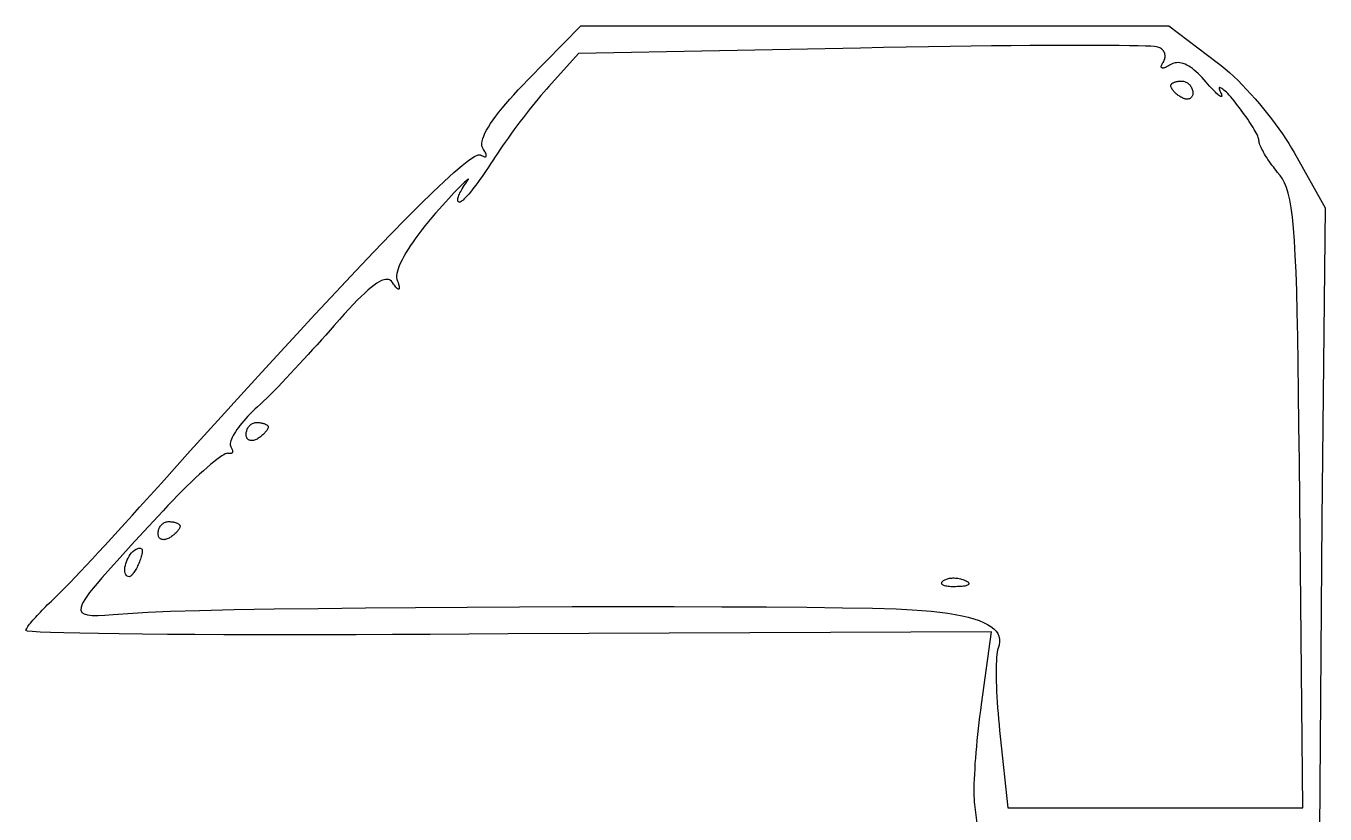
# Model space of a CAD drawing. Header units: metres. Extents: x -185 to 1201, y -340 to 309.
# Drawn here: x 864.43 to 885.25, y 65.89 to 78.51 of the extents above; entities that cross this region are included whole.
import ezdxf

# ---------------------------------------------------------------- set-up
doc = ezdxf.new("R2010")
doc.units = ezdxf.units.M

msp = doc.modelspace()

# ---------------------------------------------------------------- linework, layer by layer
for p, q in [((872.475, 77.6468), (873.322, 78.5111)), ((873.322, 78.5111), (882.741, 78.5111)), ((882.741, 78.5111), (883.517, 77.929)), ((873.287, 78.0701), (872.81, 77.541)), ((877.802, 78.1583), (873.287, 78.0701)), ((878.173, 78.1659), (877.802, 78.1583)), ((878.537, 78.1726), (878.173, 78.1659)), ((878.893, 78.1786), (878.537, 78.1726)), ((879.241, 78.1839), (878.893, 78.1786)), ((879.578, 78.1884), (879.241, 78.1839)), ((879.904, 78.1921), (879.578, 78.1884)), ((880.217, 78.1952), (879.904, 78.1921)), ((880.516, 78.1976), (880.217, 78.1952)), ((880.8, 78.1992), (880.516, 78.1976)), ((881.068, 78.2002), (880.8, 78.1992)), ((881.317, 78.2005), (881.068, 78.2002)), ((881.547, 78.2002), (881.317, 78.2005)), ((881.757, 78.1993), (881.547, 78.2002)), ((881.946, 78.1977), (881.757, 78.1993)), ((882.111, 78.1955), (881.946, 78.1977)), ((882.252, 78.1928), (882.111, 78.1955)), ((882.367, 78.1894), (882.252, 78.1928)), ((882.456, 78.1855), (882.367, 78.1894)), ((882.516, 78.181), (882.456, 78.1855)), ((882.547, 78.176), (882.516, 78.181)), ((882.565, 78.1725), (882.547, 78.176)), ((882.582, 78.1676), (882.565, 78.1725)), ((882.598, 78.1613), (882.582, 78.1676)), ((882.612, 78.1537), (882.598, 78.1613)), ((882.626, 78.1448), (882.612, 78.1537)), ((882.638, 78.1348), (882.626, 78.1448)), ((882.649, 78.1238), (882.638, 78.1348)), ((882.658, 78.1119), (882.649, 78.1238)), ((882.666, 78.0991), (882.658, 78.1119)), ((882.673, 78.0856), (882.666, 78.0991)), ((882.678, 78.0714), (882.673, 78.0856)), ((882.682, 78.0566), (882.678, 78.0714)), ((882.684, 78.0413), (882.682, 78.0566)), ((882.622, 77.8581), (882.623, 77.8665)), ((882.623, 77.8511), (882.622, 77.8581)), ((882.623, 77.8665), (882.625, 77.8763)), ((882.625, 77.8455), (882.623, 77.8511)), ((882.625, 77.8763), (882.629, 77.8874)), ((882.629, 77.8413), (882.625, 77.8455)), ((882.629, 77.8874), (882.635, 77.8999)), ((882.635, 77.8999), (882.643, 77.9138)), ((882.643, 77.9138), (882.653, 77.929)), ((882.653, 77.929), (882.663, 77.945)), ((882.663, 77.945), (882.67, 77.9612)), ((882.67, 77.9612), (882.677, 77.9774)), ((882.688, 77.8472), (882.674, 77.8425)), ((882.677, 77.9774), (882.681, 77.9937)), ((882.681, 77.9937), (882.684, 78.0098)), ((882.685, 78.0257), (882.684, 78.0413)), ((882.684, 78.0098), (882.685, 78.0257)), ((882.703, 77.8534), (882.688, 77.8472)), ((882.719, 77.8611), (882.703, 77.8534)), ((882.737, 77.8704), (882.719, 77.8611)), ((882.756, 77.8813), (882.737, 77.8704)), ((882.776, 77.8937), (882.756, 77.8813)), ((882.798, 77.9055), (882.776, 77.8937)), ((882.821, 77.9144), (882.798, 77.9055)), ((882.844, 77.9205), (882.821, 77.9144)), ((882.869, 77.9237), (882.844, 77.9205)), ((882.894, 77.9241), (882.869, 77.9237)), ((882.921, 77.9217), (882.894, 77.9241)), ((882.947, 77.9165), (882.921, 77.9217)), ((882.975, 77.9087), (882.947, 77.9165)), ((883.003, 77.8981), (882.975, 77.9087)), ((883.032, 77.8849), (883.003, 77.8981)), ((883.062, 77.869), (883.032, 77.8849)), ((883.091, 77.8506), (883.062, 77.869)), ((883.122, 77.8295), (883.091, 77.8506)), ((883.517, 77.929), (883.582, 77.879)), ((883.582, 77.879), (883.648, 77.8242)), ((872.395, 77.5659), (872.475, 77.6468)), ((882.635, 77.8386), (882.629, 77.8413)), ((882.643, 77.8374), (882.635, 77.8386)), ((882.652, 77.8376), (882.643, 77.8374)), ((882.662, 77.8393), (882.652, 77.8376)), ((882.674, 77.8425), (882.662, 77.8393)), ((883.152, 77.8058), (883.122, 77.8295)), ((883.183, 77.7796), (883.152, 77.8058)), ((883.214, 77.7509), (883.183, 77.7796)), ((883.246, 77.7197), (883.214, 77.7509)), ((883.277, 77.6861), (883.246, 77.7197)), ((883.309, 77.65), (883.277, 77.6861)), ((883.341, 77.6115), (883.309, 77.65)), ((883.648, 77.8242), (883.715, 77.7652)), ((883.715, 77.7652), (883.783, 77.7024)), ((883.783, 77.7024), (883.852, 77.636)), ((872.249, 77.4107), (872.32, 77.4871)), ((872.32, 77.4871), (872.395, 77.5659)), ((872.727, 77.4488), (872.683, 77.3977)), ((872.77, 77.4967), (872.727, 77.4488)), ((872.81, 77.541), (872.77, 77.4967)), ((882.776, 77.5586), (882.777, 77.5639)), ((882.777, 77.5504), (882.776, 77.5586)), ((882.777, 77.5639), (882.778, 77.5692)), ((882.778, 77.5417), (882.777, 77.5504)), ((882.778, 77.5692), (882.781, 77.5744)), ((882.781, 77.5327), (882.778, 77.5417)), ((882.781, 77.5744), (882.785, 77.5795)), ((882.785, 77.5232), (882.781, 77.5327)), ((882.785, 77.5795), (882.789, 77.5845)), ((882.789, 77.5134), (882.785, 77.5232)), ((882.789, 77.5845), (882.794, 77.5894)), ((882.794, 77.5034), (882.789, 77.5134)), ((882.794, 77.5894), (882.801, 77.5941)), ((882.801, 77.4931), (882.794, 77.5034)), ((882.801, 77.5941), (882.808, 77.5987)), ((882.808, 77.4827), (882.801, 77.4931)), ((882.808, 77.5987), (882.816, 77.603)), ((882.816, 77.4722), (882.808, 77.4827)), ((882.816, 77.603), (882.825, 77.6071)), ((882.825, 77.4616), (882.816, 77.4722)), ((882.825, 77.6071), (882.835, 77.6109)), ((882.835, 77.451), (882.825, 77.4616)), ((882.835, 77.6109), (882.845, 77.6145)), ((882.845, 77.4405), (882.835, 77.451)), ((882.845, 77.6145), (882.856, 77.6177)), ((882.856, 77.4301), (882.845, 77.4405)), ((882.856, 77.6177), (882.868, 77.6206)), ((882.868, 77.4198), (882.856, 77.4301)), ((882.868, 77.6206), (882.881, 77.6231)), ((882.881, 77.6231), (882.894, 77.6252)), ((882.894, 77.6252), (882.908, 77.6269)), ((882.908, 77.6269), (882.922, 77.6281)), ((882.922, 77.6281), (882.937, 77.6289)), ((882.937, 77.6289), (882.953, 77.6292)), ((882.953, 77.6292), (882.966, 77.6285)), ((882.966, 77.6285), (882.979, 77.6266)), ((882.979, 77.6266), (882.992, 77.6234)), ((882.992, 77.6234), (883.005, 77.6191)), ((883.005, 77.6191), (883.018, 77.6137)), ((883.018, 77.6137), (883.03, 77.6073)), ((883.03, 77.6073), (883.042, 77.5998)), ((883.042, 77.5998), (883.053, 77.5913)), ((883.053, 77.5913), (883.064, 77.582)), ((883.064, 77.582), (883.074, 77.5718)), ((883.074, 77.5718), (883.084, 77.5609)), ((883.084, 77.5609), (883.092, 77.5491)), ((883.092, 77.5491), (883.101, 77.5367)), ((883.101, 77.5367), (883.108, 77.5237)), ((883.108, 77.5237), (883.114, 77.5101)), ((883.114, 77.5101), (883.119, 77.496)), ((883.119, 77.496), (883.124, 77.4813)), ((883.124, 77.4813), (883.127, 77.4663)), ((883.127, 77.4663), (883.129, 77.4509)), ((883.129, 77.4509), (883.129, 77.4351)), ((883.129, 77.4351), (883.129, 77.4223)), ((883.369, 77.5783), (883.341, 77.6115)), ((883.396, 77.5475), (883.369, 77.5783)), ((883.422, 77.5192), (883.396, 77.5475)), ((883.446, 77.4934), (883.422, 77.5192)), ((883.468, 77.4701), (883.446, 77.4934)), ((883.489, 77.4494), (883.468, 77.4701)), ((883.508, 77.4314), (883.489, 77.4494)), ((883.526, 77.4159), (883.508, 77.4314)), ((883.552, 77.5195), (883.55, 77.5123)), ((883.55, 77.5123), (883.551, 77.5021)), ((883.551, 77.5021), (883.555, 77.4888)), ((883.556, 77.5236), (883.552, 77.5195)), ((883.555, 77.4888), (883.561, 77.4724)), ((883.562, 77.5247), (883.556, 77.5236)), ((883.561, 77.4724), (883.57, 77.4528)), ((883.571, 77.5228), (883.562, 77.5247)), ((883.57, 77.4528), (883.579, 77.4332)), ((883.582, 77.5179), (883.571, 77.5228)), ((883.579, 77.4332), (883.586, 77.4167)), ((883.594, 77.5101), (883.582, 77.5179)), ((883.609, 77.4994), (883.594, 77.5101)), ((883.626, 77.4858), (883.609, 77.4994)), ((883.645, 77.4693), (883.626, 77.4858)), ((883.665, 77.4501), (883.645, 77.4693)), ((883.687, 77.428), (883.665, 77.4501)), ((883.852, 77.636), (883.921, 77.5666)), ((883.921, 77.5666), (883.99, 77.4944)), ((883.99, 77.4944), (884.059, 77.4199)), ((872.061, 77.1961), (872.119, 77.2651)), ((872.119, 77.2651), (872.182, 77.3366)), ((872.182, 77.3366), (872.249, 77.4107)), ((872.543, 77.2279), (872.494, 77.1671)), ((872.59, 77.2868), (872.543, 77.2279)), ((872.637, 77.3436), (872.59, 77.2868)), ((872.683, 77.3977), (872.637, 77.3436)), ((882.881, 77.4098), (882.868, 77.4198)), ((882.894, 77.4), (882.881, 77.4098)), ((882.908, 77.3905), (882.894, 77.4)), ((882.922, 77.3814), (882.908, 77.3905)), ((882.937, 77.3728), (882.922, 77.3814)), ((882.953, 77.3646), (882.937, 77.3728)), ((882.966, 77.3573), (882.953, 77.3646)), ((882.979, 77.3513), (882.966, 77.3573)), ((882.992, 77.3466), (882.979, 77.3513)), ((883.005, 77.3431), (882.992, 77.3466)), ((883.018, 77.3409), (883.005, 77.3431)), ((883.03, 77.3398), (883.018, 77.3409)), ((883.042, 77.3399), (883.03, 77.3398)), ((883.053, 77.3412), (883.042, 77.3399)), ((883.064, 77.3435), (883.053, 77.3412)), ((883.074, 77.3469), (883.064, 77.3435)), ((883.084, 77.3514), (883.074, 77.3469)), ((883.092, 77.3569), (883.084, 77.3514)), ((883.101, 77.3635), (883.092, 77.3569)), ((883.108, 77.371), (883.101, 77.3635)), ((883.114, 77.3795), (883.108, 77.371)), ((883.119, 77.3888), (883.114, 77.3795)), ((883.124, 77.3991), (883.119, 77.3888)), ((883.127, 77.4103), (883.124, 77.3991)), ((883.129, 77.4223), (883.127, 77.4103)), ((883.541, 77.4032), (883.526, 77.4159)), ((883.555, 77.3932), (883.541, 77.4032)), ((883.566, 77.386), (883.555, 77.3932)), ((883.576, 77.3817), (883.566, 77.386)), ((883.583, 77.3801), (883.576, 77.3817)), ((883.588, 77.3815), (883.583, 77.3801)), ((883.586, 77.4167), (883.59, 77.4034)), ((883.591, 77.3858), (883.588, 77.3815)), ((883.59, 77.4034), (883.592, 77.3931)), ((883.592, 77.3931), (883.591, 77.3858)), ((883.71, 77.4031), (883.687, 77.428)), ((883.735, 77.3755), (883.71, 77.4031)), ((883.761, 77.3451), (883.735, 77.3755)), ((883.789, 77.3121), (883.761, 77.3451)), ((883.817, 77.2764), (883.789, 77.3121)), ((883.846, 77.2392), (883.817, 77.2764)), ((883.875, 77.202), (883.846, 77.2392)), ((884.059, 77.4199), (884.127, 77.3434)), ((884.127, 77.3434), (884.194, 77.2654)), ((884.194, 77.2654), (884.26, 77.1861)), ((871.915, 77.0056), (871.959, 77.0663)), ((871.959, 77.0663), (872.008, 77.1298)), ((872.008, 77.1298), (872.061, 77.1961)), ((872.396, 77.041), (872.347, 76.9765)), ((872.446, 77.1046), (872.396, 77.041)), ((872.494, 77.1671), (872.446, 77.1046)), ((883.903, 77.1647), (883.875, 77.202)), ((883.93, 77.1277), (883.903, 77.1647)), ((883.957, 77.0909), (883.93, 77.1277)), ((883.983, 77.0546), (883.957, 77.0909)), ((884.008, 77.0189), (883.983, 77.0546)), ((884.031, 76.984), (884.008, 77.0189)), ((884.26, 77.1861), (884.325, 77.1061)), ((884.325, 77.1061), (884.388, 77.0256)), ((884.388, 77.0256), (884.449, 76.9451)), ((871.786, 76.7933), (871.811, 76.8416)), ((871.811, 76.8416), (871.841, 76.8932)), ((871.841, 76.8932), (871.876, 76.9479)), ((871.876, 76.9479), (871.915, 77.0056)), ((872.25, 76.8463), (872.203, 76.7812)), ((872.299, 76.9115), (872.25, 76.8463)), ((872.347, 76.9765), (872.299, 76.9115)), ((884.054, 76.95), (884.031, 76.984)), ((884.075, 76.917), (884.054, 76.95)), ((884.095, 76.8852), (884.075, 76.917)), ((884.113, 76.8547), (884.095, 76.8852)), ((884.129, 76.8258), (884.113, 76.8547)), ((884.144, 76.7984), (884.129, 76.8258)), ((884.449, 76.9451), (884.507, 76.8649)), ((884.507, 76.8649), (884.563, 76.7855)), ((871.736, 76.6341), (871.741, 76.6686)), ((871.736, 76.6033), (871.736, 76.6341)), ((871.742, 76.5763), (871.736, 76.6033)), ((871.741, 76.6686), (871.751, 76.7067)), ((871.751, 76.7067), (871.766, 76.7483)), ((871.766, 76.7483), (871.786, 76.7933)), ((872.111, 76.653), (872.067, 76.5904)), ((872.156, 76.7167), (872.111, 76.653)), ((872.203, 76.7812), (872.156, 76.7167)), ((884.157, 76.7728), (884.144, 76.7984)), ((884.168, 76.7492), (884.157, 76.7728)), ((884.176, 76.7276), (884.168, 76.7492)), ((884.182, 76.7082), (884.176, 76.7276)), ((884.186, 76.6912), (884.182, 76.7082)), ((884.188, 76.6767), (884.186, 76.6912)), ((884.189, 76.6624), (884.188, 76.6767)), ((884.192, 76.6461), (884.189, 76.6624)), ((884.197, 76.628), (884.192, 76.6461)), ((884.203, 76.6082), (884.197, 76.628)), ((884.212, 76.5868), (884.203, 76.6082)), ((884.563, 76.7855), (884.615, 76.7071)), ((884.615, 76.7071), (884.665, 76.6303)), ((884.665, 76.6303), (884.71, 76.5553)), ((871.53, 76.3638), (871.616, 76.4207)), ((871.616, 76.4207), (871.678, 76.4486)), ((871.678, 76.4486), (871.717, 76.4474)), ((871.717, 76.4474), (871.732, 76.4377)), ((871.732, 76.4377), (871.746, 76.4298)), ((871.752, 76.5532), (871.742, 76.5763)), ((871.746, 76.4298), (871.758, 76.4238)), ((871.765, 76.5352), (871.752, 76.5532)), ((871.758, 76.4238), (871.77, 76.4194)), ((871.775, 76.5183), (871.765, 76.5352)), ((871.77, 76.4194), (871.779, 76.4168)), ((871.785, 76.5026), (871.775, 76.5183)), ((871.779, 76.4168), (871.788, 76.4158)), ((871.792, 76.488), (871.785, 76.5026)), ((871.788, 76.4158), (871.795, 76.4164)), ((871.799, 76.4746), (871.792, 76.488)), ((871.795, 76.4164), (871.8, 76.4186)), ((871.803, 76.4625), (871.799, 76.4746)), ((871.8, 76.4186), (871.805, 76.4223)), ((871.807, 76.4517), (871.803, 76.4625)), ((871.805, 76.4223), (871.807, 76.4275)), ((871.808, 76.4423), (871.807, 76.4517)), ((871.807, 76.4275), (871.808, 76.4342)), ((871.808, 76.4342), (871.808, 76.4423)), ((871.947, 76.4135), (871.911, 76.3592)), ((871.985, 76.4704), (871.947, 76.4135)), ((872.025, 76.5295), (871.985, 76.4704)), ((872.067, 76.5904), (872.025, 76.5295)), ((884.222, 76.5639), (884.212, 76.5868)), ((884.234, 76.5398), (884.222, 76.5639)), ((884.247, 76.5144), (884.234, 76.5398)), ((884.262, 76.4879), (884.247, 76.5144)), ((884.278, 76.4606), (884.262, 76.4879)), ((884.295, 76.4324), (884.278, 76.4606)), ((884.313, 76.4036), (884.295, 76.4324)), ((884.332, 76.3743), (884.313, 76.4036)), ((884.71, 76.5553), (884.752, 76.4826)), ((884.752, 76.4826), (885.246, 75.6007)), ((871.287, 76.1643), (871.42, 76.2783)), ((871.42, 76.2783), (871.53, 76.3638)), ((871.807, 76.198), (871.773, 76.1472)), ((871.842, 76.2504), (871.807, 76.198)), ((871.876, 76.3042), (871.842, 76.2504)), ((871.911, 76.3592), (871.876, 76.3042)), ((884.353, 76.3445), (884.332, 76.3743)), ((884.374, 76.3145), (884.353, 76.3445)), ((884.395, 76.2844), (884.374, 76.3145)), ((884.418, 76.2542), (884.395, 76.2844)), ((884.44, 76.2242), (884.418, 76.2542)), ((884.464, 76.1945), (884.44, 76.2242)), ((884.487, 76.1651), (884.464, 76.1945)), ((870.952, 75.8518), (871.131, 76.0221)), ((871.131, 76.0221), (871.287, 76.1643)), ((871.432, 75.9843), (871.403, 75.9556)), ((871.458, 76.0085), (871.432, 75.9843)), ((871.453, 75.9546), (871.47, 75.9802)), ((871.479, 76.0281), (871.458, 76.0085)), ((871.47, 75.9802), (871.488, 76.0064)), ((871.496, 76.043), (871.479, 76.0281)), ((871.488, 76.0064), (871.503, 76.0274)), ((871.509, 76.0531), (871.496, 76.043)), ((871.503, 76.0274), (871.514, 76.043)), ((871.517, 76.0582), (871.509, 76.0531)), ((871.514, 76.043), (871.52, 76.0533)), ((871.521, 76.0583), (871.517, 76.0582)), ((871.52, 76.0533), (871.521, 76.0583)), ((871.673, 76.006), (871.641, 75.9632)), ((871.705, 76.051), (871.673, 76.006)), ((871.739, 76.0982), (871.705, 76.051)), ((871.773, 76.1472), (871.739, 76.0982)), ((884.528, 76.1177), (884.487, 76.1651)), ((884.565, 76.0637), (884.528, 76.1177)), ((884.599, 76.0003), (884.565, 76.0637)), ((884.629, 75.925), (884.599, 76.0003)), ((870.749, 75.6537), (870.952, 75.8518)), ((871.252, 75.798), (871.206, 75.7484)), ((871.295, 75.8436), (871.252, 75.798)), ((871.334, 75.8852), (871.295, 75.8436)), ((871.371, 75.9226), (871.334, 75.8852)), ((871.353, 75.7498), (871.357, 75.765)), ((871.357, 75.765), (871.362, 75.7815)), ((871.362, 75.7815), (871.368, 75.7993)), ((871.368, 75.7993), (871.377, 75.8184)), ((871.403, 75.9556), (871.371, 75.9226)), ((871.377, 75.8184), (871.386, 75.8387)), ((871.386, 75.8387), (871.397, 75.86)), ((871.397, 75.86), (871.409, 75.8824)), ((871.409, 75.8824), (871.422, 75.9056)), ((871.422, 75.9056), (871.437, 75.9297)), ((871.437, 75.9297), (871.453, 75.9546)), ((871.476, 75.7637), (871.454, 75.7415)), ((871.499, 75.7892), (871.476, 75.7637)), ((871.525, 75.8181), (871.499, 75.7892)), ((871.552, 75.8502), (871.525, 75.8181)), ((871.58, 75.8851), (871.552, 75.8502)), ((871.61, 75.9229), (871.58, 75.8851)), ((871.641, 75.9632), (871.61, 75.9229)), ((884.657, 75.835), (884.629, 75.925)), ((884.681, 75.7276), (884.657, 75.835)), ((870.524, 75.4281), (870.749, 75.6537)), ((871.051, 75.5769), (870.994, 75.5125)), ((871.105, 75.6378), (871.051, 75.5769)), ((871.157, 75.695), (871.105, 75.6378)), ((871.206, 75.7484), (871.157, 75.695)), ((871.35, 75.7241), (871.351, 75.7362)), ((871.351, 75.7137), (871.35, 75.7241)), ((871.351, 75.7362), (871.353, 75.7498)), ((871.354, 75.705), (871.351, 75.7137)), ((871.358, 75.698), (871.354, 75.705)), ((871.364, 75.693), (871.358, 75.698)), ((871.372, 75.6899), (871.364, 75.693)), ((871.382, 75.6889), (871.372, 75.6899)), ((871.391, 75.6911), (871.382, 75.6889)), ((871.403, 75.6976), (871.391, 75.6911)), ((871.418, 75.7083), (871.403, 75.6976)), ((871.435, 75.723), (871.418, 75.7083)), ((871.454, 75.7415), (871.435, 75.723)), ((884.704, 75.6003), (884.681, 75.7276)), ((884.723, 75.4503), (884.704, 75.6003)), ((885.246, 75.6007), (885.193, 70.6089)), ((870.277, 75.1752), (870.524, 75.4281)), ((870.881, 75.38), (870.827, 75.3139)), ((870.936, 75.4463), (870.881, 75.38)), ((870.994, 75.5125), (870.936, 75.4463)), ((884.741, 75.2749), (884.723, 75.4503)), ((870.007, 74.8951), (870.277, 75.1752)), ((870.726, 75.1834), (870.679, 75.1194)), ((870.775, 75.2483), (870.726, 75.1834)), ((870.827, 75.3139), (870.775, 75.2483)), ((884.756, 75.0715), (884.741, 75.2749)), ((870.555, 74.9354), (870.52, 74.8775)), ((870.593, 74.9952), (870.555, 74.9354)), ((870.635, 75.0566), (870.593, 74.9952)), ((870.679, 75.1194), (870.635, 75.0566)), ((884.77, 74.8374), (884.756, 75.0715)), ((869.715, 74.5881), (870.007, 74.8951)), ((870.459, 74.7683), (870.434, 74.7174)), ((870.488, 74.8217), (870.459, 74.7683)), ((870.52, 74.8775), (870.488, 74.8217)), ((884.782, 74.57), (884.77, 74.8374)), ((869.401, 74.2544), (869.715, 74.5881)), ((870.374, 74.5448), (870.37, 74.5105)), ((870.383, 74.5829), (870.374, 74.5448)), ((870.396, 74.6245), (870.383, 74.5829)), ((870.413, 74.6694), (870.396, 74.6245)), ((870.434, 74.7174), (870.413, 74.6694)), ((884.793, 74.2665), (884.782, 74.57)), ((869.964, 74.3254), (869.913, 74.2831)), ((870.01, 74.3616), (869.964, 74.3254)), ((870.054, 74.3916), (870.01, 74.3616)), ((870.093, 74.4156), (870.054, 74.3916)), ((870.13, 74.4337), (870.093, 74.4156)), ((870.164, 74.446), (870.13, 74.4337)), ((870.194, 74.4525), (870.164, 74.446)), ((870.222, 74.4533), (870.194, 74.4525)), ((870.247, 74.4485), (870.222, 74.4533)), ((870.269, 74.4382), (870.247, 74.4485)), ((870.289, 74.4224), (870.269, 74.4382)), ((870.306, 74.4012), (870.289, 74.4224)), ((870.321, 74.3788), (870.306, 74.4012)), ((870.335, 74.3589), (870.321, 74.3788)), ((870.348, 74.3417), (870.335, 74.3589)), ((870.36, 74.3272), (870.348, 74.3417)), ((870.371, 74.3152), (870.36, 74.3272)), ((870.37, 74.5105), (870.371, 74.4802)), ((870.371, 74.4802), (870.376, 74.4542)), ((870.381, 74.306), (870.371, 74.3152)), ((870.376, 74.4542), (870.386, 74.4264)), ((870.389, 74.2994), (870.381, 74.306)), ((870.386, 74.4264), (870.394, 74.4012)), ((870.394, 74.4012), (870.401, 74.3788)), ((870.401, 74.3788), (870.406, 74.3589)), ((870.406, 74.3589), (870.41, 74.3417)), ((870.41, 74.3417), (870.412, 74.3272)), ((870.412, 74.306), (870.41, 74.2994)), ((870.412, 74.3272), (870.413, 74.3152)), ((870.413, 74.3152), (870.412, 74.306)), ((869.065, 73.8943), (869.401, 74.2544)), ((869.74, 74.1185), (869.675, 74.0507)), ((869.802, 74.1797), (869.74, 74.1185)), ((869.859, 74.2346), (869.802, 74.1797)), ((869.913, 74.2831), (869.859, 74.2346)), ((870.397, 74.2954), (870.389, 74.2994)), ((870.402, 74.2941), (870.397, 74.2954)), ((870.407, 74.2954), (870.402, 74.2941)), ((870.41, 74.2994), (870.407, 74.2954)), ((884.802, 73.9244), (884.793, 74.2665)), ((868.708, 73.508), (869.065, 73.8943)), ((869.531, 73.8955), (869.453, 73.8078)), ((869.605, 73.9764), (869.531, 73.8955)), ((869.675, 74.0507), (869.605, 73.9764)), ((884.81, 73.5408), (884.802, 73.9244)), ((869.371, 73.7133), (869.304, 73.6384)), ((869.453, 73.8078), (869.371, 73.7133)), ((868.329, 73.0957), (868.708, 73.508)), ((869.165, 73.4845), (869.095, 73.4063)), ((869.235, 73.562), (869.165, 73.4845)), ((869.304, 73.6384), (869.235, 73.562)), ((884.817, 73.1132), (884.81, 73.5408)), ((869.024, 73.3277), (868.952, 73.2493)), ((869.095, 73.4063), (869.024, 73.3277)), ((867.929, 72.6576), (868.329, 73.0957)), ((868.809, 73.0941), (868.739, 73.0182)), ((868.881, 73.1713), (868.809, 73.0941)), ((868.952, 73.2493), (868.881, 73.1713)), ((884.823, 72.6388), (884.817, 73.1132)), ((868.602, 72.8715), (868.535, 72.8015)), ((868.67, 72.9438), (868.602, 72.8715)), ((868.739, 73.0182), (868.67, 72.9438)), ((867.507, 72.194), (867.929, 72.6576)), ((868.408, 72.6701), (868.349, 72.6095)), ((868.471, 72.7342), (868.408, 72.6701)), ((868.535, 72.8015), (868.471, 72.7342)), ((868.189, 72.4527), (868.143, 72.41)), ((868.239, 72.5004), (868.189, 72.4527)), ((868.292, 72.5528), (868.239, 72.5004)), ((868.349, 72.6095), (868.292, 72.5528)), ((884.829, 72.1151), (884.823, 72.6388)), ((867.988, 72.2611), (867.954, 72.224)), ((868.024, 72.2984), (867.988, 72.2611)), ((868.062, 72.3356), (868.024, 72.2984)), ((868.101, 72.3728), (868.062, 72.3356)), ((868.143, 72.41), (868.101, 72.3728)), ((867.065, 71.705), (867.507, 72.194)), ((867.81, 72.0464), (867.788, 72.0134)), ((867.835, 72.0804), (867.81, 72.0464)), ((867.861, 72.1153), (867.835, 72.0804)), ((867.89, 72.151), (867.861, 72.1153)), ((867.921, 72.1873), (867.89, 72.151)), ((867.954, 72.224), (867.921, 72.1873)), ((867.964, 72.0133), (867.968, 72.0279)), ((867.968, 72.0279), (867.972, 72.042)), ((867.972, 72.042), (867.978, 72.0557)), ((867.978, 72.0557), (867.984, 72.0687)), ((867.984, 72.0687), (867.991, 72.0811)), ((867.991, 72.0811), (867.999, 72.0928)), ((867.999, 72.0928), (868.008, 72.1038)), ((868.008, 72.1038), (868.018, 72.114)), ((868.018, 72.114), (868.028, 72.1233)), ((868.028, 72.1233), (868.039, 72.1317)), ((868.039, 72.1317), (868.051, 72.1392)), ((868.051, 72.1392), (868.064, 72.1457)), ((868.064, 72.1457), (868.077, 72.1511)), ((868.077, 72.1511), (868.091, 72.1554)), ((868.091, 72.1554), (868.105, 72.1585)), ((868.105, 72.1585), (868.121, 72.1604)), ((868.121, 72.1604), (868.136, 72.1611)), ((868.136, 72.1611), (868.149, 72.1608)), ((868.149, 72.1608), (868.162, 72.1601)), ((868.162, 72.1601), (868.176, 72.1588)), ((868.176, 72.1588), (868.188, 72.1572)), ((868.188, 72.1572), (868.201, 72.155)), ((868.201, 72.155), (868.213, 72.1525)), ((868.213, 72.1525), (868.225, 72.1497)), ((868.225, 72.1497), (868.236, 72.1464)), ((868.236, 72.1464), (868.247, 72.1429)), ((868.247, 72.1429), (868.257, 72.1391)), ((868.257, 72.1391), (868.267, 72.135)), ((868.267, 72.135), (868.276, 72.1306)), ((868.276, 72.1306), (868.284, 72.1261)), ((868.284, 72.025), (868.276, 72.0146)), ((868.284, 72.1261), (868.291, 72.1213)), ((868.291, 72.0353), (868.284, 72.025)), ((868.291, 72.1213), (868.297, 72.1165)), ((868.297, 72.0453), (868.291, 72.0353)), ((868.297, 72.1165), (868.303, 72.1114)), ((868.303, 72.0551), (868.297, 72.0453)), ((868.303, 72.1114), (868.307, 72.1063)), ((868.307, 72.0646), (868.303, 72.0551)), ((868.307, 72.1063), (868.31, 72.1011)), ((868.31, 72.0737), (868.307, 72.0646)), ((868.31, 72.1011), (868.312, 72.0958)), ((868.312, 72.0824), (868.31, 72.0737)), ((868.312, 72.0958), (868.312, 72.0905)), ((868.312, 72.0905), (868.312, 72.0824)), ((884.835, 71.5393), (884.829, 72.1151)), ((867.707, 71.8456), (867.704, 71.824)), ((867.704, 71.824), (867.704, 71.8046)), ((867.714, 71.8692), (867.707, 71.8456)), ((867.723, 71.8948), (867.714, 71.8692)), ((867.735, 71.9221), (867.723, 71.8948)), ((867.75, 71.9511), (867.735, 71.9221)), ((867.768, 71.9816), (867.75, 71.9511)), ((867.788, 72.0134), (867.768, 71.9816)), ((867.96, 71.9828), (867.962, 71.9982)), ((867.96, 71.9671), (867.96, 71.9828)), ((867.96, 71.9543), (867.96, 71.9671)), ((867.962, 71.9422), (867.96, 71.9543)), ((867.962, 71.9982), (867.964, 72.0133)), ((867.964, 71.9311), (867.962, 71.9422)), ((867.968, 71.9208), (867.964, 71.9311)), ((867.972, 71.9114), (867.968, 71.9208)), ((867.978, 71.9029), (867.972, 71.9114)), ((867.984, 71.8954), (867.978, 71.9029)), ((867.991, 71.8889), (867.984, 71.8954)), ((867.999, 71.8834), (867.991, 71.8889)), ((868.008, 71.8789), (867.999, 71.8834)), ((868.018, 71.8754), (868.008, 71.8789)), ((868.028, 71.8731), (868.018, 71.8754)), ((868.039, 71.8719), (868.028, 71.8731)), ((868.051, 71.8717), (868.039, 71.8719)), ((868.064, 71.8728), (868.051, 71.8717)), ((868.077, 71.8751), (868.064, 71.8728)), ((868.091, 71.8785), (868.077, 71.8751)), ((868.105, 71.8833), (868.091, 71.8785)), ((868.121, 71.8892), (868.105, 71.8833)), ((868.136, 71.8965), (868.121, 71.8892)), ((868.149, 71.9047), (868.136, 71.8965)), ((868.162, 71.9134), (868.149, 71.9047)), ((868.176, 71.9225), (868.162, 71.9134)), ((868.188, 71.9319), (868.176, 71.9225)), ((868.201, 71.9417), (868.188, 71.9319)), ((868.213, 71.9518), (868.201, 71.9417)), ((868.225, 71.962), (868.213, 71.9518)), ((868.236, 71.9724), (868.225, 71.962)), ((868.247, 71.983), (868.236, 71.9724)), ((868.257, 71.9935), (868.247, 71.983)), ((868.267, 72.0041), (868.257, 71.9935)), ((868.276, 72.0146), (868.267, 72.0041)), ((866.602, 71.191), (867.065, 71.705)), ((867.568, 71.6253), (867.531, 71.5994)), ((867.6, 71.6453), (867.568, 71.6253)), ((867.626, 71.6591), (867.6, 71.6453)), ((867.646, 71.6665), (867.626, 71.6591)), ((867.66, 71.6672), (867.646, 71.6665)), ((867.673, 71.665), (867.66, 71.6672)), ((867.684, 71.6635), (867.673, 71.665)), ((867.695, 71.6628), (867.684, 71.6635)), ((867.704, 71.663), (867.695, 71.6628)), ((867.704, 71.8046), (867.707, 71.7876)), ((867.713, 71.6639), (867.704, 71.663)), ((867.707, 71.7876), (867.713, 71.773)), ((867.713, 71.773), (867.72, 71.7602)), ((867.72, 71.6656), (867.713, 71.6639)), ((867.72, 71.7602), (867.727, 71.7482)), ((867.727, 71.6681), (867.72, 71.6656)), ((867.727, 71.7482), (867.732, 71.7369)), ((867.732, 71.6714), (867.727, 71.6681)), ((867.732, 71.7369), (867.736, 71.7265)), ((867.736, 71.6756), (867.732, 71.6714)), ((867.736, 71.7265), (867.739, 71.7168)), ((867.739, 71.6805), (867.736, 71.6756)), ((867.739, 71.7168), (867.741, 71.708)), ((867.741, 71.6861), (867.739, 71.6805)), ((867.741, 71.708), (867.742, 71.6999)), ((867.742, 71.6926), (867.741, 71.6861)), ((867.742, 71.6999), (867.742, 71.6926)), ((867.335, 71.4414), (867.276, 71.3894)), ((867.391, 71.4886), (867.335, 71.4414)), ((867.442, 71.5308), (867.391, 71.4886)), ((867.489, 71.5678), (867.442, 71.5308)), ((867.531, 71.5994), (867.489, 71.5678)), ((884.84, 70.9087), (884.835, 71.5393)), ((866.485, 71.0613), (866.602, 71.191)), ((867.08, 71.2075), (867.009, 71.139)), ((867.148, 71.2722), (867.08, 71.2075)), ((867.214, 71.3329), (867.148, 71.2722)), ((867.276, 71.3894), (867.214, 71.3329)), ((866.368, 70.9319), (866.485, 71.0613)), ((866.861, 70.9916), (866.784, 70.9131)), ((866.936, 71.0669), (866.861, 70.9916)), ((867.009, 71.139), (866.936, 71.0669)), ((866.137, 70.6761), (866.252, 70.8033)), ((866.252, 70.8033), (866.368, 70.9319)), ((866.706, 70.8319), (866.628, 70.748)), ((866.784, 70.9131), (866.706, 70.8319)), ((884.893, 65.9875), (884.84, 70.9087)), ((866.023, 70.5507), (866.137, 70.6761)), ((866.549, 70.6618), (866.322, 70.4159)), ((866.628, 70.748), (866.549, 70.6618)), ((866.653, 70.5582), (866.666, 70.5636)), ((866.666, 70.5636), (866.68, 70.5679)), ((866.68, 70.5679), (866.694, 70.571)), ((866.694, 70.571), (866.709, 70.573)), ((866.709, 70.573), (866.725, 70.5736)), ((866.725, 70.5736), (866.738, 70.5733)), ((866.738, 70.5733), (866.751, 70.5726)), ((866.751, 70.5726), (866.764, 70.5713)), ((866.764, 70.5713), (866.777, 70.5697)), ((866.777, 70.5697), (866.79, 70.5675)), ((866.79, 70.5675), (866.802, 70.565)), ((866.802, 70.565), (866.814, 70.5621)), ((866.814, 70.5621), (866.825, 70.5589)), ((885.193, 70.6089), (885.158, 65.6171)), ((865.801, 70.308), (865.911, 70.4279)), ((865.911, 70.4279), (866.023, 70.5507)), ((866.322, 70.4159), (866.12, 70.1959)), ((866.549, 70.3953), (866.551, 70.4107)), ((866.549, 70.3796), (866.549, 70.3953)), ((866.549, 70.3667), (866.549, 70.3796)), ((866.551, 70.3547), (866.549, 70.3667)), ((866.551, 70.4107), (866.553, 70.4258)), ((866.553, 70.3436), (866.551, 70.3547)), ((866.553, 70.4258), (866.557, 70.4404)), ((866.557, 70.4404), (866.561, 70.4545)), ((866.561, 70.4545), (866.567, 70.4682)), ((866.567, 70.4682), (866.573, 70.4812)), ((866.573, 70.4812), (866.58, 70.4936)), ((866.58, 70.4936), (866.588, 70.5053)), ((866.588, 70.5053), (866.597, 70.5163)), ((866.597, 70.5163), (866.607, 70.5265)), ((866.607, 70.5265), (866.617, 70.5358)), ((866.617, 70.5358), (866.628, 70.5442)), ((866.628, 70.5442), (866.64, 70.5517)), ((866.64, 70.5517), (866.653, 70.5582)), ((866.79, 70.3542), (866.777, 70.3444)), ((866.802, 70.3643), (866.79, 70.3542)), ((866.814, 70.3745), (866.802, 70.3643)), ((866.825, 70.3849), (866.814, 70.3745)), ((866.825, 70.5589), (866.836, 70.5554)), ((866.836, 70.3955), (866.825, 70.3849)), ((866.836, 70.5554), (866.846, 70.5516)), ((866.846, 70.406), (866.836, 70.3955)), ((866.846, 70.5516), (866.856, 70.5475)), ((866.856, 70.4166), (866.846, 70.406)), ((866.856, 70.5475), (866.865, 70.5431)), ((866.865, 70.4271), (866.856, 70.4166)), ((866.865, 70.5431), (866.873, 70.5386)), ((866.873, 70.4375), (866.865, 70.4271)), ((866.873, 70.5386), (866.88, 70.5338)), ((866.88, 70.4478), (866.873, 70.4375)), ((866.88, 70.5338), (866.886, 70.529)), ((866.886, 70.4579), (866.88, 70.4478)), ((866.886, 70.529), (866.892, 70.5239)), ((866.892, 70.4676), (866.886, 70.4579)), ((866.892, 70.5239), (866.896, 70.5188)), ((866.896, 70.4771), (866.892, 70.4676)), ((866.896, 70.5188), (866.899, 70.5136)), ((866.899, 70.4862), (866.896, 70.4771)), ((866.899, 70.5136), (866.901, 70.5083)), ((866.901, 70.4949), (866.899, 70.4862)), ((866.901, 70.5083), (866.901, 70.5031)), ((866.901, 70.5031), (866.901, 70.4949)), ((865.59, 70.0793), (865.694, 70.1916)), ((865.694, 70.1916), (865.801, 70.308)), ((866.12, 70.1959), (865.941, 70.0004)), ((866.211, 70.1396), (866.225, 70.1449)), ((866.225, 70.1449), (866.238, 70.1483)), ((866.238, 70.1483), (866.249, 70.15)), ((866.249, 70.15), (866.259, 70.15)), ((866.259, 70.15), (866.268, 70.1483)), ((866.268, 70.1483), (866.275, 70.1451)), ((866.275, 70.1451), (866.282, 70.1403)), ((866.557, 70.3333), (866.553, 70.3436)), ((866.561, 70.3239), (866.557, 70.3333)), ((866.567, 70.3154), (866.561, 70.3239)), ((866.573, 70.3079), (866.567, 70.3154)), ((866.58, 70.3014), (866.573, 70.3079)), ((866.588, 70.2959), (866.58, 70.3014)), ((866.597, 70.2914), (866.588, 70.2959)), ((866.607, 70.2879), (866.597, 70.2914)), ((866.617, 70.2856), (866.607, 70.2879)), ((866.628, 70.2844), (866.617, 70.2856)), ((866.64, 70.2843), (866.628, 70.2844)), ((866.653, 70.2853), (866.64, 70.2843)), ((866.666, 70.2876), (866.653, 70.2853)), ((866.68, 70.291), (866.666, 70.2876)), ((866.694, 70.2958), (866.68, 70.291)), ((866.709, 70.3017), (866.694, 70.2958)), ((866.725, 70.309), (866.709, 70.3017)), ((866.738, 70.3172), (866.725, 70.309)), ((866.751, 70.3259), (866.738, 70.3172)), ((866.764, 70.335), (866.751, 70.3259)), ((866.777, 70.3444), (866.764, 70.335)), ((865.395, 69.8692), (865.49, 69.9717)), ((865.49, 69.9717), (865.59, 70.0793)), ((865.941, 70.0004), (865.785, 69.8281)), ((866.042, 69.9317), (866.054, 69.9614)), ((866.054, 69.9614), (866.069, 69.9907)), ((866.069, 69.9907), (866.085, 70.0191)), ((866.085, 70.0191), (866.104, 70.0461)), ((866.104, 70.0461), (866.124, 70.0714)), ((866.124, 70.0714), (866.146, 70.0946)), ((866.146, 70.0946), (866.17, 70.1151)), ((866.17, 70.1151), (866.196, 70.1326)), ((866.196, 70.1326), (866.211, 70.1396)), ((866.258, 69.9503), (866.25, 69.9274)), ((866.266, 69.9739), (866.258, 69.9503)), ((866.274, 69.9945), (866.266, 69.9739)), ((866.28, 70.014), (866.274, 69.9945)), ((866.285, 70.0324), (866.28, 70.014)), ((866.282, 70.1403), (866.287, 70.1339)), ((866.29, 70.0497), (866.285, 70.0324)), ((866.287, 70.1339), (866.291, 70.126)), ((866.293, 70.0657), (866.29, 70.0497)), ((866.291, 70.126), (866.293, 70.1167)), ((866.293, 70.1167), (866.295, 70.106)), ((866.294, 70.0804), (866.293, 70.0657)), ((866.295, 70.0939), (866.294, 70.0804)), ((866.295, 70.106), (866.295, 70.0939)), ((865.218, 69.6818), (865.304, 69.7724)), ((865.304, 69.7724), (865.395, 69.8692)), ((865.785, 69.8281), (865.652, 69.6776)), ((866.015, 69.7906), (866.016, 69.8164)), ((866.017, 69.7669), (866.015, 69.7906)), ((866.016, 69.8164), (866.018, 69.8438)), ((866.022, 69.7457), (866.017, 69.7669)), ((866.018, 69.8438), (866.024, 69.8725)), ((866.03, 69.7274), (866.022, 69.7457)), ((866.024, 69.8725), (866.032, 69.9019)), ((866.04, 69.7124), (866.03, 69.7274)), ((866.032, 69.9019), (866.042, 69.9317)), ((866.143, 69.7333), (866.134, 69.7226)), ((866.152, 69.7453), (866.143, 69.7333)), ((866.162, 69.7586), (866.152, 69.7453)), ((866.172, 69.7732), (866.162, 69.7586)), ((866.182, 69.789), (866.172, 69.7732)), ((866.192, 69.806), (866.182, 69.789)), ((866.202, 69.8239), (866.192, 69.806)), ((866.212, 69.8429), (866.202, 69.8239)), ((866.221, 69.8628), (866.212, 69.8429)), ((866.231, 69.8836), (866.221, 69.8628)), ((866.24, 69.9051), (866.231, 69.8836)), ((866.25, 69.9274), (866.24, 69.9051)), ((864.996, 69.453), (865.064, 69.5216)), ((865.064, 69.5216), (865.138, 69.5981)), ((865.138, 69.5981), (865.218, 69.6818)), ((865.541, 69.5475), (865.452, 69.4365)), ((865.652, 69.6776), (865.541, 69.5475)), ((866.054, 69.7011), (866.04, 69.7124)), ((866.07, 69.6941), (866.054, 69.7011)), ((866.09, 69.6917), (866.07, 69.6941)), ((866.096, 69.6926), (866.09, 69.6917)), ((866.102, 69.6953), (866.096, 69.6926)), ((866.109, 69.6997), (866.102, 69.6953)), ((866.117, 69.7058), (866.109, 69.6997)), ((866.125, 69.7134), (866.117, 69.7058)), ((866.134, 69.7226), (866.125, 69.7134)), ((879.103, 69.5899), (879.105, 69.5975)), ((879.104, 69.5825), (879.103, 69.5899)), ((879.107, 69.5754), (879.104, 69.5825)), ((879.105, 69.5975), (879.109, 69.6053)), ((879.112, 69.5686), (879.107, 69.5754)), ((879.109, 69.6053), (879.116, 69.6132)), ((879.12, 69.5621), (879.112, 69.5686)), ((879.116, 69.6132), (879.125, 69.6211)), ((879.129, 69.5561), (879.12, 69.5621)), ((879.125, 69.6211), (879.134, 69.6288)), ((879.141, 69.5506), (879.129, 69.5561)), ((879.134, 69.6288), (879.144, 69.6359)), ((879.154, 69.5455), (879.141, 69.5506)), ((879.144, 69.6359), (879.156, 69.6424)), ((879.17, 69.5411), (879.154, 69.5455)), ((879.156, 69.6424), (879.168, 69.6483)), ((879.168, 69.6483), (879.182, 69.6536)), ((879.187, 69.5373), (879.17, 69.5411)), ((879.182, 69.6536), (879.198, 69.6582)), ((879.206, 69.5342), (879.187, 69.5373)), ((879.198, 69.6582), (879.214, 69.6622)), ((879.227, 69.5318), (879.206, 69.5342)), ((879.214, 69.6622), (879.23, 69.6654)), ((879.249, 69.5302), (879.227, 69.5318)), ((879.23, 69.6654), (879.248, 69.6679)), ((879.248, 69.6679), (879.266, 69.6696)), ((879.273, 69.5295), (879.249, 69.5302)), ((879.266, 69.6696), (879.285, 69.6705)), ((879.299, 69.5297), (879.273, 69.5295)), ((879.285, 69.6705), (879.304, 69.6706)), ((879.326, 69.5308), (879.299, 69.5297)), ((879.304, 69.6706), (879.324, 69.6699)), ((879.324, 69.6699), (879.343, 69.6683)), ((879.354, 69.5329), (879.326, 69.5308)), ((879.343, 69.6683), (879.363, 69.6658)), ((879.382, 69.5333), (879.354, 69.5329)), ((879.363, 69.6658), (879.383, 69.6623)), ((879.408, 69.5344), (879.382, 69.5333)), ((879.383, 69.6623), (879.403, 69.6579)), ((879.403, 69.6579), (879.422, 69.6525)), ((879.432, 69.5363), (879.408, 69.5344)), ((879.422, 69.6525), (879.442, 69.6461)), ((879.454, 69.5388), (879.432, 69.5363)), ((879.442, 69.6461), (879.46, 69.6387)), ((879.473, 69.542), (879.454, 69.5388)), ((879.46, 69.6387), (879.48, 69.6308)), ((879.49, 69.5458), (879.473, 69.542)), ((879.48, 69.6308), (879.497, 69.6229)), ((879.504, 69.5501), (879.49, 69.5458)), ((879.497, 69.6229), (879.511, 69.6151)), ((879.516, 69.5549), (879.504, 69.5501)), ((879.511, 69.6151), (879.522, 69.6074)), ((879.526, 69.5602), (879.516, 69.5549)), ((879.522, 69.6074), (879.531, 69.5999)), ((879.533, 69.566), (879.526, 69.5602)), ((879.531, 69.5999), (879.536, 69.5925)), ((879.538, 69.5721), (879.533, 69.566)), ((879.536, 69.5925), (879.539, 69.5854)), ((879.54, 69.5786), (879.538, 69.5721)), ((879.539, 69.5854), (879.54, 69.5786)), ((864.839, 69.3), (864.883, 69.3417)), ((864.883, 69.3417), (864.936, 69.3929)), ((864.936, 69.3929), (864.996, 69.453)), ((865.385, 69.3433), (865.339, 69.2663)), ((865.452, 69.4365), (865.385, 69.3433)), ((864.637, 69.0975), (864.663, 69.125)), ((864.663, 69.125), (864.689, 69.153)), ((864.689, 69.153), (864.717, 69.1815)), ((864.717, 69.1815), (864.745, 69.2103)), ((864.745, 69.2103), (864.773, 69.2392)), ((864.773, 69.2392), (864.802, 69.2683)), ((864.802, 69.2683), (864.839, 69.3)), ((865.314, 69.2044), (865.31, 69.1561)), ((865.31, 69.1561), (865.326, 69.12)), ((865.339, 69.2663), (865.314, 69.2044)), ((865.326, 69.12), (865.362, 69.0949)), ((865.829, 69.0849), (866.143, 69.1096)), ((866.143, 69.1096), (866.384, 69.1249)), ((866.384, 69.1249), (866.745, 69.1392)), ((866.745, 69.1392), (867.211, 69.1523)), ((867.211, 69.1523), (867.77, 69.1642)), ((867.77, 69.1642), (868.409, 69.1749)), ((868.409, 69.1749), (869.115, 69.1843)), ((869.115, 69.1843), (869.874, 69.1925)), ((869.874, 69.1925), (870.673, 69.1993)), ((870.673, 69.1993), (871.5, 69.2048)), ((871.5, 69.2048), (872.341, 69.2088)), ((872.341, 69.2088), (873.182, 69.2114)), ((873.182, 69.2114), (874.012, 69.2124)), ((874.012, 69.2124), (874.816, 69.212)), ((874.816, 69.212), (875.582, 69.21)), ((875.582, 69.21), (876.295, 69.2063)), ((876.295, 69.2063), (876.945, 69.201)), ((876.945, 69.201), (877.516, 69.194)), ((877.516, 69.194), (877.996, 69.1853)), ((877.996, 69.1853), (878.372, 69.1748)), ((878.372, 69.1748), (878.631, 69.1625)), ((878.631, 69.1625), (878.788, 69.151)), ((878.788, 69.151), (878.935, 69.1376)), ((878.935, 69.1376), (879.073, 69.1223)), ((879.073, 69.1223), (879.201, 69.1051)), ((879.201, 69.1051), (879.32, 69.0859)), ((864.463, 68.8913), (864.475, 68.9093)), ((864.475, 68.9093), (864.49, 68.9287)), ((864.49, 68.9287), (864.506, 68.9496)), ((864.506, 68.9496), (864.525, 68.9717)), ((864.525, 68.9717), (864.544, 68.9949)), ((864.544, 68.9949), (864.566, 69.0192)), ((864.566, 69.0192), (864.588, 69.0445)), ((864.588, 69.0445), (864.612, 69.0706)), ((864.612, 69.0706), (864.637, 69.0975)), ((865.362, 69.0949), (865.417, 69.0793)), ((865.417, 69.0793), (865.492, 69.0718)), ((865.492, 69.0718), (865.586, 69.0712)), ((865.586, 69.0712), (865.698, 69.076)), ((865.698, 69.076), (865.829, 69.0849)), ((879.32, 69.0859), (879.43, 69.0647)), ((879.43, 69.0647), (879.53, 69.0415)), ((879.53, 69.0415), (879.621, 69.0163)), ((879.621, 69.0163), (879.703, 68.989)), ((879.703, 68.989), (879.776, 68.9596)), ((879.776, 68.9596), (879.839, 68.9282)), ((879.839, 68.9282), (879.894, 68.8945)), ((879.894, 68.8945), (879.939, 68.8587)), ((864.432, 68.8273), (864.433, 68.8363)), ((864.458, 68.8195), (864.432, 68.8273)), ((864.433, 68.8363), (864.437, 68.8473)), ((864.437, 68.8473), (864.443, 68.8602)), ((864.443, 68.8602), (864.452, 68.8749)), ((864.452, 68.8749), (864.463, 68.8913)), ((864.533, 68.8121), (864.458, 68.8195)), ((864.657, 68.8049), (864.533, 68.8121)), ((864.827, 68.7981), (864.657, 68.8049)), ((865.041, 68.7918), (864.827, 68.7981)), ((865.297, 68.7859), (865.041, 68.7918)), ((865.593, 68.7805), (865.297, 68.7859)), ((865.927, 68.7757), (865.593, 68.7805)), ((866.297, 68.7715), (865.927, 68.7757)), ((866.701, 68.7678), (866.297, 68.7715)), ((867.136, 68.7648), (866.701, 68.7678)), ((867.602, 68.7626), (867.136, 68.7648)), ((868.095, 68.7611), (867.602, 68.7626)), ((868.614, 68.7603), (868.095, 68.7611)), ((869.157, 68.7604), (868.614, 68.7603)), ((869.722, 68.7613), (869.157, 68.7604)), ((870.306, 68.7632), (869.722, 68.7613)), ((870.908, 68.7659), (870.306, 68.7632)), ((871.526, 68.7697), (870.908, 68.7659)), ((872.158, 68.7744), (871.526, 68.7697)), ((879.901, 68.8097), (872.158, 68.7744)), ((879.743, 67.6456), (879.901, 68.8097)), ((879.939, 68.8587), (879.975, 68.8207)), ((879.975, 68.8207), (880.003, 68.7805)), ((880.003, 68.7805), (880.021, 68.738)), ((880.021, 68.738), (880.031, 68.6933)), ((880.031, 68.6933), (880.032, 68.6462)), ((879.993, 68.4837), (879.988, 68.4432)), ((880, 68.5178), (879.993, 68.4837)), ((880.007, 68.5451), (880, 68.5178)), ((880.024, 68.5969), (880.007, 68.5451)), ((880.032, 68.6462), (880.024, 68.5969)), ((879.978, 68.287), (879.977, 68.2246)), ((879.98, 68.3445), (879.978, 68.287)), ((879.984, 68.3967), (879.98, 68.3445)), ((879.988, 68.4432), (879.984, 68.3967)), ((879.977, 68.2246), (879.976, 68.1576)), ((879.976, 68.1576), (879.977, 68.0865)), ((879.977, 68.0865), (879.978, 68.0116)), ((879.978, 68.0116), (879.981, 67.9332)), ((879.981, 67.9332), (879.984, 67.8517)), ((879.73, 67.5497), (879.743, 67.6456)), ((879.984, 67.8517), (879.988, 67.7676)), ((879.988, 67.7676), (879.994, 67.6811)), ((879.994, 67.6811), (880, 67.5926)), ((879.705, 67.3557), (879.717, 67.453)), ((879.717, 67.453), (879.73, 67.5497)), ((880, 67.5926), (880.007, 67.5026)), ((880.007, 67.5026), (880.014, 67.4114)), ((879.684, 67.1616), (879.694, 67.2585)), ((879.694, 67.2585), (879.705, 67.3557)), ((880.014, 67.4114), (880.023, 67.3193)), ((880.023, 67.3193), (880.032, 67.2267)), ((879.665, 66.9706), (879.674, 67.0655)), ((879.674, 67.0655), (879.684, 67.1616)), ((880.032, 67.2267), (880.042, 67.134)), ((880.042, 67.134), (880.166, 65.9875)), ((879.65, 66.7861), (879.657, 66.8773)), ((879.657, 66.8773), (879.665, 66.9706)), ((879.633, 66.5292), (879.638, 66.6117)), ((879.638, 66.6117), (879.643, 66.6975)), ((879.643, 66.6975), (879.65, 66.7861)), ((879.627, 66.376), (879.63, 66.4505)), ((879.63, 66.4505), (879.633, 66.5292)), ((879.626, 66.3061), (879.627, 66.376)), ((879.626, 66.2412), (879.626, 66.3061)), ((879.627, 66.1818), (879.626, 66.2412)), ((879.629, 66.1282), (879.627, 66.1818)), ((879.632, 66.0809), (879.629, 66.1282)), ((879.637, 66.0404), (879.632, 66.0809)), ((879.69, 65.6171), (879.637, 66.0404)), ((880.166, 65.9875), (884.893, 65.9875))]:
    msp.add_line(p, q)

doc.saveas('drawing.dxf')
